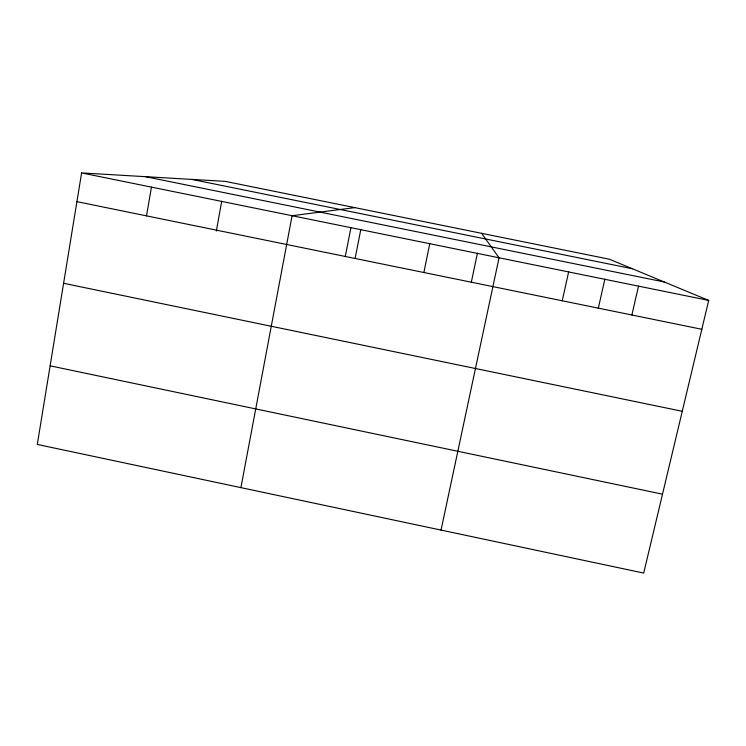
<?xml version="1.0" encoding="UTF-8"?>
<svg xmlns="http://www.w3.org/2000/svg" width="746" height="746" viewBox="0 0 746 746"><rect width="100%" height="100%" fill="white"/><g stroke="black" fill="none" stroke-linecap="round" stroke-linejoin="round"><path stroke-width="1.12" d="M81.603 172.923L37.3 444.439L643.695 573.077L708.7 300.414L609.37 259.216L225.273 181.371L81.603 172.923L708.7 300.414M146.524 215.864L151.447 187.125M216.331 231.111L221.683 201.317M240.911 487.632L292.078 215.715L354.835 207.63M345.258 256.708L350.946 227.549M355.115 258.47L360.775 229.684M423.868 272.514L429.761 243.709M471.267 282.445L477.403 253.258M441.045 530.089L499.046 257.79L481.599 233.321M562.242 300.778L568.629 271.936M598.264 308.387L604.857 279.172M631.881 314.999L638.511 286.147M191.89 179.413L632.31 268.728M145.526 176.681L664.313 282.007M76.913 201.653L701.818 329.284M63.596 283.293L682.264 411.298M50.122 365.829L662.504 494.169"/></g></svg>
